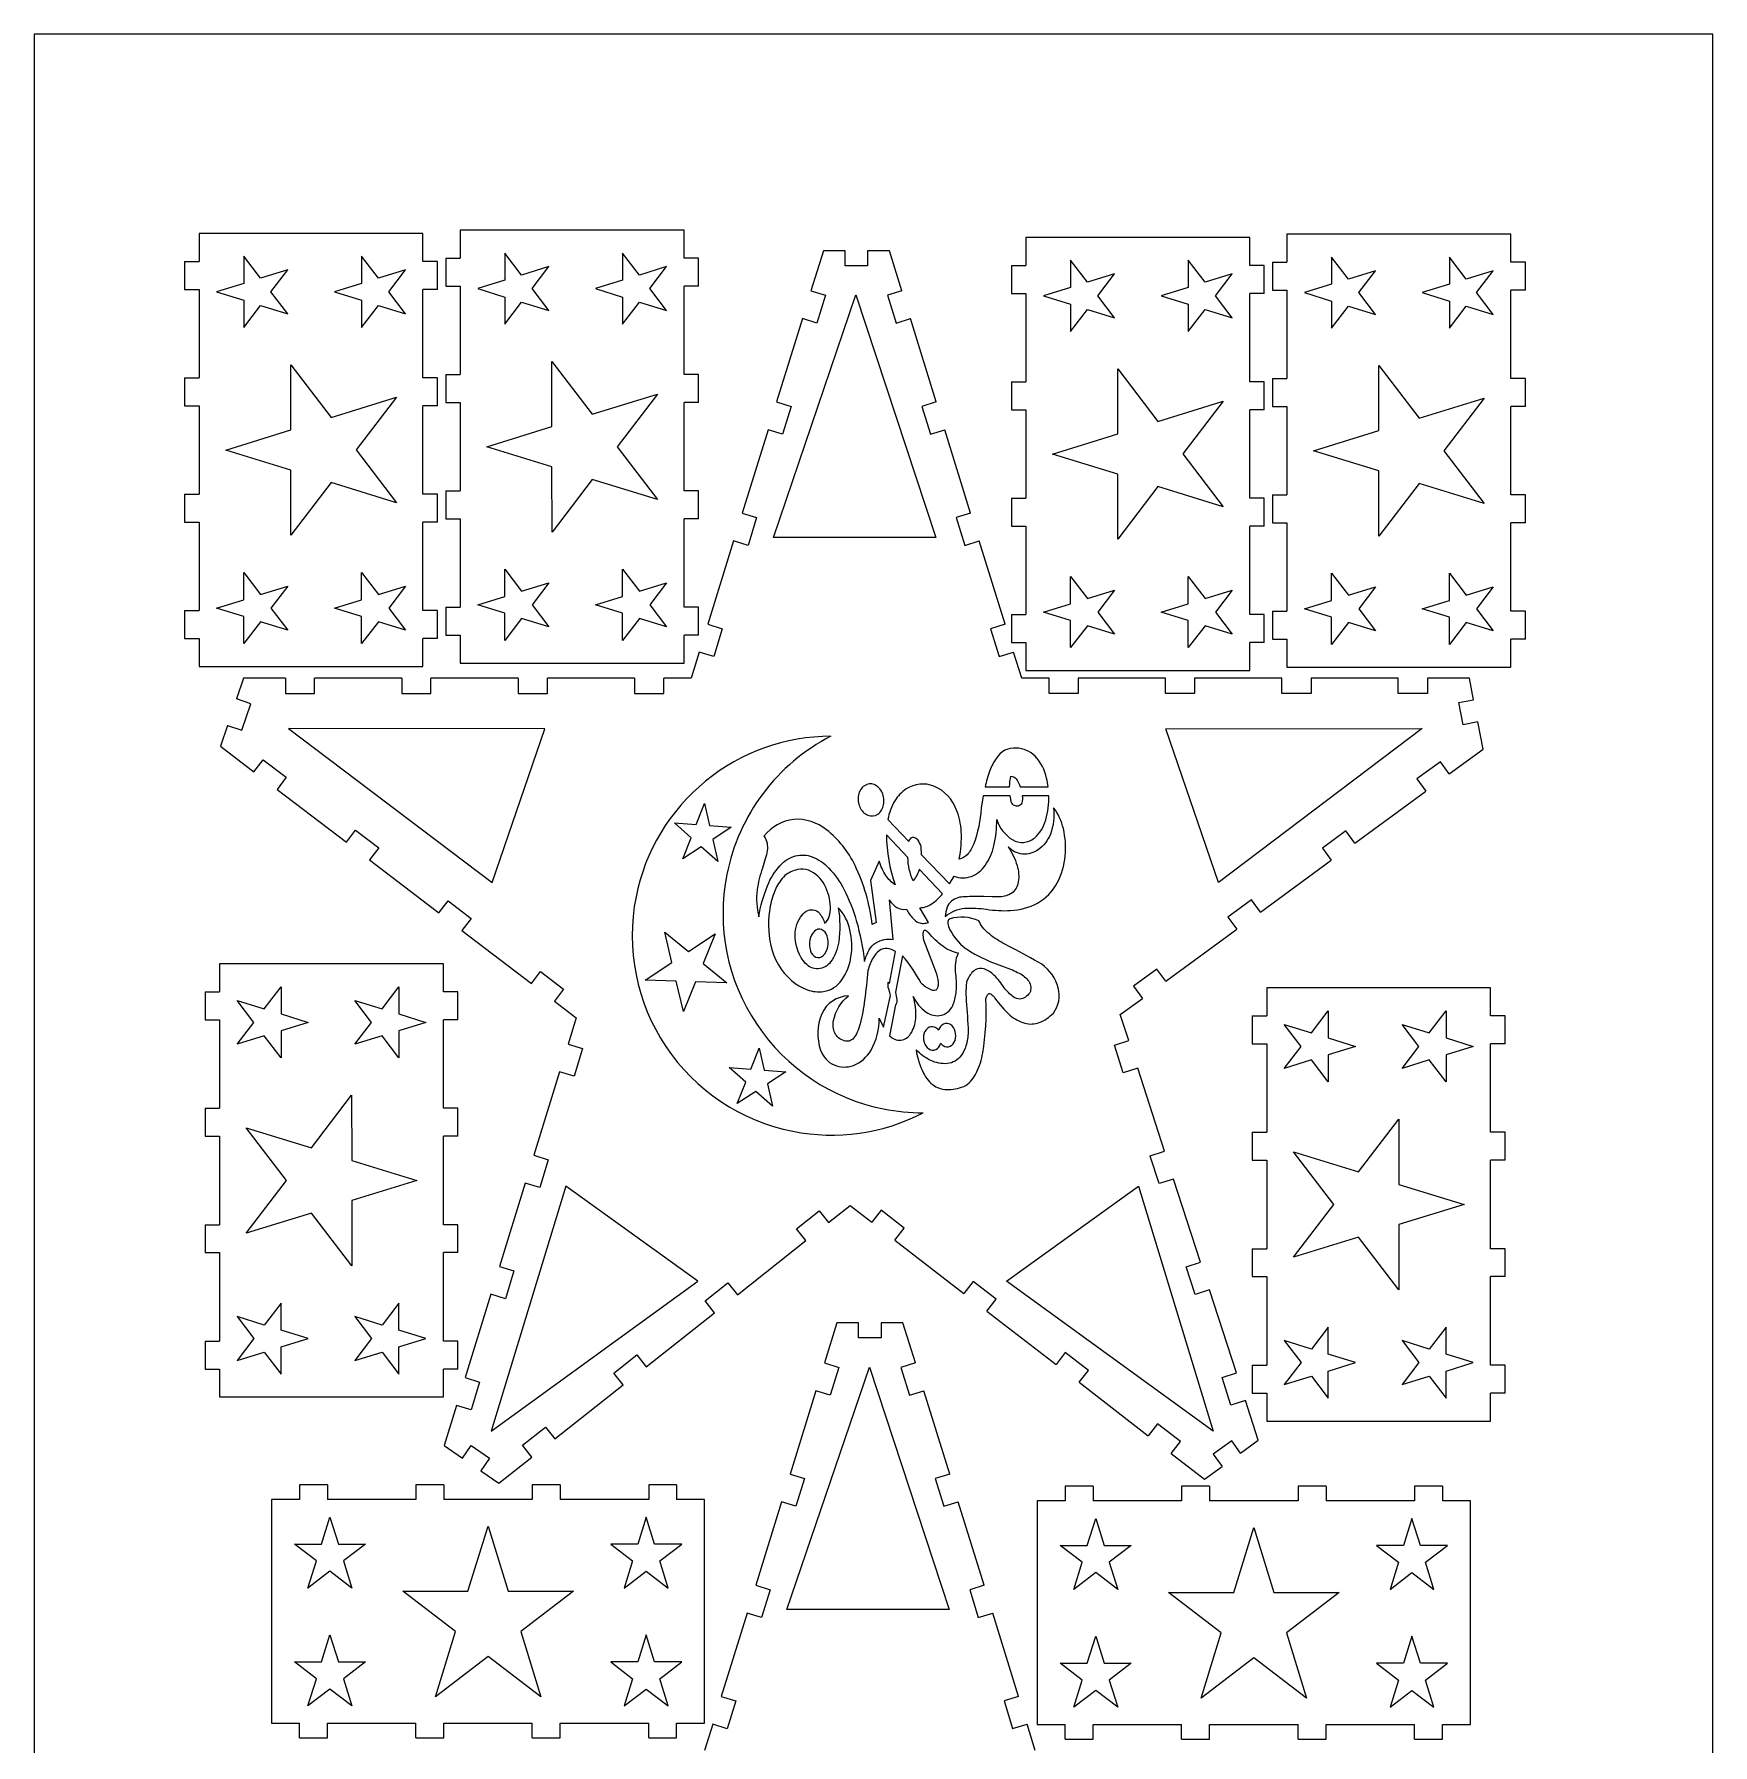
# Model space of a CAD drawing. Extents: x 6.9 to 49.8, y 42.9 to 74.
# Drawn here: x 14.63 to 26.44, y 50.54 to 62.58 of the extents above; entities that cross this region are included whole.
import ezdxf

# ---------------------------------------------------------------- set-up
doc = ezdxf.new("R2010")
doc.units = 0
doc.header["$LTSCALE"] = 100
doc.layers.add('LAYER_1', color=1, linetype='CONTINUOUS')

msp = doc.modelspace()

# ---------------------------------------------------------------- linework, layer by layer
at = {"layer": 'LAYER_1', "color": 7}
for points in [[(26.444646, 62.581772), (14.633622, 62.581772), (14.633622, 42.896732), (26.444646, 42.896732), (26.444646, 62.581772)], [(18.063414, 60.695775), (18.25448, 60.636721), (18.136428, 60.79133), (18.254523, 60.945909), (18.063441, 60.886903), (17.945361, 61.041492), (17.945317, 60.850416), (17.754245, 60.791378), (17.945301, 60.732292), (17.945291, 60.541215), (18.063414, 60.695775)], [(18.892028, 60.695775), (19.083094, 60.636721), (18.965043, 60.79133), (19.083137, 60.945909), (18.892055, 60.886903), (18.773975, 61.041492), (18.773931, 60.850416), (18.58286, 60.791378), (18.773915, 60.732292), (18.773906, 60.541215), (18.892028, 60.695775)], [(16.226514, 60.672956), (16.41758, 60.613902), (16.299529, 60.768511), (16.417623, 60.92309), (16.226541, 60.864084), (16.108461, 61.018674), (16.108417, 60.827597), (15.917346, 60.768559), (16.108401, 60.709473), (16.108392, 60.518396), (16.226514, 60.672956)], [(17.055128, 60.672956), (17.246194, 60.613902), (17.128143, 60.768511), (17.246237, 60.92309), (17.055155, 60.864084), (16.937075, 61.018674), (16.937031, 60.827597), (16.74596, 60.768559), (16.937015, 60.709473), (16.937006, 60.518396), (17.055128, 60.672956)], [(22.043857, 60.644785), (22.234923, 60.585731), (22.116871, 60.74034), (22.234966, 60.894919), (22.043883, 60.835913), (21.925804, 60.990503), (21.92576, 60.799426), (21.734688, 60.740388), (21.925743, 60.681302), (21.925734, 60.490225), (22.043857, 60.644785)], [(22.872471, 60.644785), (23.063537, 60.585731), (22.945485, 60.74034), (23.06358, 60.894919), (22.872497, 60.835913), (22.754418, 60.990503), (22.754374, 60.799426), (22.563302, 60.740388), (22.754357, 60.681302), (22.754348, 60.490225), (22.872471, 60.644785)], [(23.880757, 60.667604), (24.071823, 60.60855), (23.953771, 60.763159), (24.071865, 60.917738), (23.880783, 60.858732), (23.762704, 61.013321), (23.76266, 60.822244), (23.571588, 60.763207), (23.762643, 60.704121), (23.762634, 60.513044), (23.880757, 60.667604)], [(24.709371, 60.667604), (24.900437, 60.60855), (24.782385, 60.763159), (24.90048, 60.917738), (24.709397, 60.858732), (24.591318, 61.013321), (24.591274, 60.822244), (24.400202, 60.763207), (24.591257, 60.704121), (24.591248, 60.513044), (24.709371, 60.667604)], [(20.977626, 59.040236), (19.834687, 59.039967), (20.415417, 60.746978), (20.977626, 59.040236)], [(16.723493, 59.885201), (17.182149, 60.026962), (16.898765, 59.655821), (17.182252, 59.284751), (16.723557, 59.426396), (16.440105, 59.055302), (16.44, 59.513985), (15.98133, 59.655706), (16.439961, 59.797542), (16.439939, 60.256224), (16.723493, 59.885201)], [(18.560393, 59.90802), (19.019049, 60.04978), (18.735665, 59.678639), (19.019152, 59.30757), (18.560457, 59.449215), (18.277005, 59.078121), (18.2769, 59.536803), (17.81823, 59.678524), (18.27686, 59.82036), (18.276839, 60.279043), (18.560393, 59.90802)], [(22.540836, 59.85703), (22.999492, 59.998791), (22.716108, 59.62765), (22.999595, 59.25658), (22.5409, 59.398225), (22.257448, 59.027131), (22.257342, 59.485813), (21.798673, 59.627534), (22.257303, 59.769371), (22.257281, 60.228053), (22.540836, 59.85703)], [(24.377736, 59.879849), (24.836392, 60.021609), (24.553008, 59.650468), (24.836495, 59.279399), (24.377799, 59.421044), (24.094348, 59.04995), (24.094242, 59.508632), (23.635573, 59.650353), (24.094203, 59.792189), (24.094181, 60.250872), (24.377736, 59.879849)], [(16.226514, 58.63857), (16.41758, 58.697624), (16.299529, 58.543015), (16.417623, 58.388436), (16.226541, 58.447442), (16.108461, 58.292853), (16.108417, 58.483929), (15.917346, 58.542967), (16.108401, 58.602053), (16.108392, 58.79313), (16.226514, 58.63857)], [(17.055128, 58.63857), (17.246194, 58.697624), (17.128143, 58.543015), (17.246237, 58.388436), (17.055155, 58.447442), (16.937075, 58.292853), (16.937031, 58.483929), (16.74596, 58.542967), (16.937015, 58.602053), (16.937006, 58.79313), (17.055128, 58.63857)], [(18.063414, 58.661389), (18.25448, 58.720443), (18.136428, 58.565834), (18.254523, 58.411254), (18.063441, 58.470261), (17.945361, 58.315671), (17.945317, 58.506748), (17.754245, 58.565786), (17.945301, 58.624872), (17.945291, 58.815949), (18.063414, 58.661389)], [(18.892028, 58.661389), (19.083094, 58.720443), (18.965043, 58.565834), (19.083137, 58.411254), (18.892055, 58.470261), (18.773975, 58.315671), (18.773931, 58.506748), (18.58286, 58.565786), (18.773915, 58.624872), (18.773906, 58.815949), (18.892028, 58.661389)], [(22.043857, 58.610399), (22.234923, 58.669453), (22.116871, 58.514844), (22.234966, 58.360265), (22.043883, 58.419271), (21.925804, 58.264681), (21.92576, 58.455758), (21.734688, 58.514796), (21.925743, 58.573882), (21.925734, 58.764959), (22.043857, 58.610399)], [(22.872471, 58.610399), (23.063537, 58.669453), (22.945485, 58.514844), (23.06358, 58.360265), (22.872497, 58.419271), (22.754418, 58.264681), (22.754374, 58.455758), (22.563302, 58.514796), (22.754357, 58.573882), (22.754348, 58.764959), (22.872471, 58.610399)], [(23.880757, 58.633217), (24.071823, 58.692272), (23.953771, 58.537663), (24.071865, 58.383083), (23.880783, 58.44209), (23.762704, 58.2875), (23.76266, 58.478577), (23.571588, 58.537615), (23.762643, 58.5967), (23.762634, 58.787777), (23.880757, 58.633217)], [(24.709371, 58.633217), (24.900437, 58.692272), (24.782385, 58.537663), (24.90048, 58.383083), (24.709397, 58.44209), (24.591318, 58.2875), (24.591274, 58.478577), (24.400202, 58.537615), (24.591257, 58.5967), (24.591248, 58.787777), (24.709371, 58.633217)], [(17.856989, 56.612202), (18.226847, 57.693642), (16.423758, 57.696129), (17.856989, 56.612202)], [(22.966945, 56.612202), (22.597088, 57.693642), (24.400176, 57.696129), (22.966945, 56.612202)], [(19.407831, 56.915686), (19.443205, 56.759599), (19.327097, 56.8633), (19.196494, 56.778574), (19.255324, 56.927415), (19.139233, 57.031138), (19.2917, 57.019425), (19.350555, 57.168256), (19.385955, 57.012176), (19.53842, 57.000436), (19.407831, 56.915686)], [(19.28698, 55.913183), (19.201745, 55.704538), (19.151533, 55.917942), (18.932434, 55.925659), (19.120503, 56.049871), (19.070328, 56.263286), (19.236773, 56.126649), (19.424862, 56.25083), (19.339662, 56.042171), (19.506082, 55.905504), (19.28698, 55.913183)], [(16.252295, 55.532215), (16.061229, 55.473161), (16.17928, 55.62777), (16.061186, 55.782349), (16.252268, 55.723343), (16.370348, 55.877933), (16.370392, 55.686856), (16.561464, 55.627818), (16.370408, 55.568732), (16.370418, 55.377655), (16.252295, 55.532215)], [(17.080909, 55.532215), (16.889843, 55.473161), (17.007895, 55.62777), (16.8898, 55.782349), (17.080883, 55.723343), (17.198962, 55.877933), (17.199006, 55.686856), (17.390078, 55.627818), (17.199023, 55.568732), (17.199032, 55.377655), (17.080909, 55.532215)], [(23.620833, 55.363212), (23.429767, 55.304158), (23.547819, 55.458767), (23.429724, 55.613346), (23.620807, 55.55434), (23.738886, 55.70893), (23.73893, 55.517853), (23.930002, 55.458815), (23.738946, 55.399729), (23.738956, 55.208652), (23.620833, 55.363212)], [(24.449447, 55.363212), (24.258381, 55.304158), (24.376433, 55.458767), (24.258338, 55.613346), (24.449421, 55.55434), (24.5675, 55.70893), (24.567544, 55.517853), (24.758616, 55.458815), (24.567561, 55.399729), (24.56757, 55.208652), (24.449447, 55.363212)], [(19.792272, 55.19406), (19.827646, 55.037973), (19.711537, 55.141674), (19.580934, 55.056948), (19.639765, 55.205789), (19.523673, 55.309512), (19.676141, 55.297799), (19.734995, 55.44663), (19.770395, 55.29055), (19.922861, 55.27881), (19.792272, 55.19406)], [(16.58393, 54.285584), (16.125274, 54.143824), (16.408658, 54.514965), (16.125171, 54.886034), (16.583866, 54.744389), (16.867318, 55.115483), (16.867423, 54.656801), (17.326093, 54.51508), (16.867463, 54.373244), (16.867485, 53.914561), (16.58393, 54.285584)], [(23.952468, 54.116581), (23.493812, 53.97482), (23.777196, 54.345961), (23.493709, 54.717031), (23.952404, 54.575386), (24.235856, 54.94648), (24.235961, 54.487798), (24.694631, 54.346077), (24.236001, 54.20424), (24.236023, 53.745558), (23.952468, 54.116581)], [(19.302607, 53.807451), (18.374733, 54.474803), (17.849886, 52.74979), (19.302607, 53.807451)], [(21.475738, 53.807451), (22.403612, 54.474803), (22.92846, 52.74979), (21.475738, 53.807451)], [(16.252295, 53.497829), (16.061229, 53.556883), (16.17928, 53.402274), (16.061186, 53.247695), (16.252268, 53.306701), (16.370348, 53.152112), (16.370392, 53.343188), (16.561464, 53.402226), (16.370408, 53.461312), (16.370418, 53.652389), (16.252295, 53.497829)], [(17.080909, 53.497829), (16.889843, 53.556883), (17.007895, 53.402274), (16.8898, 53.247695), (17.080883, 53.306701), (17.198962, 53.152112), (17.199006, 53.343188), (17.390078, 53.402226), (17.199023, 53.461312), (17.199032, 53.652389), (17.080909, 53.497829)], [(23.620833, 53.328826), (23.429767, 53.38788), (23.547819, 53.233271), (23.429724, 53.078692), (23.620807, 53.137698), (23.738886, 52.983108), (23.73893, 53.174185), (23.930002, 53.233223), (23.738946, 53.292309), (23.738956, 53.483386), (23.620833, 53.328826)], [(24.449447, 53.328826), (24.258381, 53.38788), (24.376433, 53.233271), (24.258338, 53.078692), (24.449421, 53.137698), (24.5675, 52.983108), (24.567544, 53.174185), (24.758616, 53.233223), (24.567561, 53.292309), (24.56757, 53.483386), (24.449447, 53.328826)], [(21.072313, 51.495256), (19.929375, 51.494987), (20.510105, 53.201998), (21.072313, 51.495256)], [(16.810105, 51.837592), (16.869159, 51.646526), (16.71455, 51.764577), (16.559971, 51.646483), (16.618977, 51.837565), (16.464388, 51.955645), (16.655464, 51.955689), (16.714502, 52.14676), (16.773588, 51.955705), (16.964665, 51.955714), (16.810105, 51.837592)], [(18.844491, 51.837592), (18.785437, 51.646526), (18.940046, 51.764577), (19.094625, 51.646483), (19.035619, 51.837565), (19.190209, 51.955645), (18.999132, 51.955689), (18.940094, 52.14676), (18.881008, 51.955705), (18.689931, 51.955714), (18.844491, 51.837592)], [(22.19816, 51.828242), (22.257215, 51.637176), (22.102606, 51.755228), (21.948026, 51.637134), (22.007032, 51.828216), (21.852443, 51.946295), (22.04352, 51.946339), (22.102558, 52.137411), (22.161643, 51.946356), (22.35272, 51.946365), (22.19816, 51.828242)], [(24.232547, 51.828242), (24.173492, 51.637176), (24.328101, 51.755228), (24.482681, 51.637134), (24.423675, 51.828216), (24.578264, 51.946295), (24.387187, 51.946339), (24.328149, 52.137411), (24.269064, 51.946356), (24.077987, 51.946365), (24.232547, 51.828242)], [(18.056736, 51.340613), (18.198497, 50.881957), (17.827356, 51.16534), (17.456286, 50.881854), (17.597931, 51.340549), (17.226837, 51.624), (17.68552, 51.624106), (17.827241, 52.082776), (17.969077, 51.624145), (18.427759, 51.624167), (18.056736, 51.340613)], [(23.444792, 51.331263), (23.586552, 50.872607), (23.215411, 51.155991), (22.844341, 50.872504), (22.985987, 51.3312), (22.614893, 51.614651), (23.073575, 51.614757), (23.215296, 52.073426), (23.357132, 51.614796), (23.815815, 51.614818), (23.444792, 51.331263)], [(16.810105, 51.008978), (16.869159, 50.817912), (16.71455, 50.935963), (16.559971, 50.817869), (16.618977, 51.008951), (16.464388, 51.127031), (16.655464, 51.127075), (16.714502, 51.318146), (16.773588, 51.127091), (16.964665, 51.1271), (16.810105, 51.008978)], [(18.844491, 51.008978), (18.785437, 50.817912), (18.940046, 50.935963), (19.094625, 50.817869), (19.035619, 51.008951), (19.190209, 51.127031), (18.999132, 51.127075), (18.940094, 51.318146), (18.881008, 51.127091), (18.689931, 51.1271), (18.844491, 51.008978)], [(22.19816, 50.999628), (22.257215, 50.808562), (22.102606, 50.926614), (21.948026, 50.808519), (22.007032, 50.999602), (21.852443, 51.117681), (22.04352, 51.117725), (22.102558, 51.308797), (22.161643, 51.117742), (22.35272, 51.117751), (22.19816, 50.999628)], [(24.232547, 50.999628), (24.173492, 50.808562), (24.328101, 50.926614), (24.482681, 50.808519), (24.423675, 50.999602), (24.578264, 51.117681), (24.387187, 51.117725), (24.328149, 51.308797), (24.269064, 51.117742), (24.077987, 51.117751), (24.232547, 50.999628)]]:
    msp.add_lwpolyline(points, close=True, dxfattribs=at)
for points in [[(15.79439, 61.179385), (15.79439, 60.982535)], [(17.369193, 61.179385), (15.79439, 61.179385)], [(17.369193, 60.982535), (17.369193, 61.179385)], [(17.63129, 61.202204), (17.63129, 61.005353)], [(19.206093, 61.202204), (17.63129, 61.202204)], [(19.206093, 61.005353), (19.206093, 61.202204)], [(23.448632, 61.174033), (23.448632, 60.977182)], [(25.023435, 61.174033), (23.448632, 61.174033)], [(25.023435, 60.977182), (25.023435, 61.174033)], [(20.186478, 61.058332), (20.099247, 60.776235)], [(20.340021, 61.058332), (20.186478, 61.058332)], [(20.340021, 60.952033), (20.340021, 61.058332)], [(20.497895, 61.058332), (20.497895, 60.952033)], [(20.651569, 61.058332), (20.497895, 61.058332)], [(20.738809, 60.776238), (20.651569, 61.058332)], [(21.611732, 61.151214), (21.611732, 60.954364)], [(23.186536, 61.151214), (21.611732, 61.151214)], [(23.186536, 60.954364), (23.186536, 61.151214)], [(15.692027, 60.982535), (15.692027, 60.785684)], [(15.692027, 60.982535), (15.79439, 60.982535)], [(17.471555, 60.982535), (17.369193, 60.982535)], [(17.471555, 60.785684), (17.471555, 60.982535)], [(17.528927, 61.005353), (17.528927, 60.808503)], [(17.528927, 61.005353), (17.63129, 61.005353)], [(19.308455, 61.005353), (19.206093, 61.005353)], [(19.308455, 60.808503), (19.308455, 61.005353)], [(20.497895, 60.952033), (20.340021, 60.952033)], [(21.50937, 60.954364), (21.50937, 60.757513)], [(21.50937, 60.954364), (21.611732, 60.954364)], [(23.288898, 60.954364), (23.186536, 60.954364)], [(23.288898, 60.757513), (23.288898, 60.954364)], [(23.34627, 60.977182), (23.34627, 60.780332)], [(23.34627, 60.977182), (23.448632, 60.977182)], [(25.125798, 60.977182), (25.023435, 60.977182)], [(25.125798, 60.780332), (25.125798, 60.977182)], [(17.528927, 60.808503), (17.63129, 60.808503)], [(17.63129, 60.808503), (17.63129, 60.186456)], [(19.308455, 60.808503), (19.206093, 60.808503)], [(19.206093, 60.186456), (19.206093, 60.808503)], [(15.692027, 60.785684), (15.79439, 60.785684)], [(15.79439, 60.785684), (15.79439, 60.163637)], [(17.471555, 60.785684), (17.369193, 60.785684)], [(17.369193, 60.163637), (17.369193, 60.785684)], [(20.099247, 60.776235), (20.200802, 60.744832)], [(20.200802, 60.744832), (20.140321, 60.549245)], [(20.738809, 60.776238), (20.637256, 60.744832)], [(20.637256, 60.744832), (20.697742, 60.549247)], [(21.50937, 60.757513), (21.611732, 60.757513)], [(21.611732, 60.757513), (21.611732, 60.135466)], [(23.288898, 60.757513), (23.186536, 60.757513)], [(23.186536, 60.135466), (23.186536, 60.757513)], [(23.34627, 60.780332), (23.448632, 60.780332)], [(23.448632, 60.780332), (23.448632, 60.158285)], [(25.125798, 60.780332), (25.023435, 60.780332)], [(25.023435, 60.158285), (25.023435, 60.780332)], [(20.038767, 60.580648), (19.857326, 59.993888)], [(20.140321, 60.549245), (20.038767, 60.580648)], [(20.697742, 60.549247), (20.799296, 60.580653)], [(20.980756, 59.993899), (20.799296, 60.580653)], [(15.692027, 60.163637), (15.692027, 59.966787)], [(15.692027, 60.163637), (15.79439, 60.163637)], [(17.471555, 60.163637), (17.369193, 60.163637)], [(17.471555, 59.966787), (17.471555, 60.163637)], [(17.528927, 60.186456), (17.528927, 59.989605)], [(17.528927, 60.186456), (17.63129, 60.186456)], [(19.308455, 60.186456), (19.206093, 60.186456)], [(19.308455, 59.989605), (19.308455, 60.186456)], [(21.50937, 60.135466), (21.50937, 59.938616)], [(21.50937, 60.135466), (21.611732, 60.135466)], [(23.288898, 60.135466), (23.186536, 60.135466)], [(23.288898, 59.938616), (23.288898, 60.135466)], [(23.34627, 60.158285), (23.34627, 59.961434)], [(23.34627, 60.158285), (23.448632, 60.158285)], [(25.125798, 60.158285), (25.023435, 60.158285)], [(25.125798, 59.961434), (25.125798, 60.158285)], [(15.692027, 59.966787), (15.79439, 59.966787)], [(15.79439, 59.966787), (15.79439, 59.34474)], [(17.471555, 59.966787), (17.369193, 59.966787)], [(17.369193, 59.34474), (17.369193, 59.966787)], [(17.528927, 59.989605), (17.63129, 59.989605)], [(17.63129, 59.989605), (17.63129, 59.367558)], [(19.308455, 59.989605), (19.206093, 59.989605)], [(19.206093, 59.367558), (19.206093, 59.989605)], [(19.857326, 59.993888), (19.958881, 59.962485)], [(19.958881, 59.962485), (19.898401, 59.766898)], [(20.980756, 59.993899), (20.879202, 59.962492)], [(20.879202, 59.962492), (20.939689, 59.766907)], [(23.34627, 59.961434), (23.448632, 59.961434)], [(23.448632, 59.961434), (23.448632, 59.339387)], [(25.125798, 59.961434), (25.023435, 59.961434)], [(25.023435, 59.339387), (25.023435, 59.961434)], [(21.50937, 59.938616), (21.611732, 59.938616)], [(21.611732, 59.938616), (21.611732, 59.316568)], [(23.288898, 59.938616), (23.186536, 59.938616)], [(23.186536, 59.316568), (23.186536, 59.938616)], [(19.796846, 59.798301), (19.615406, 59.21154)], [(19.898401, 59.766898), (19.796846, 59.798301)], [(20.939689, 59.766907), (21.041243, 59.798314)], [(21.222702, 59.211559), (21.041243, 59.798314)], [(17.528927, 59.367558), (17.528927, 59.170708)], [(17.528927, 59.367558), (17.63129, 59.367558)], [(19.308455, 59.367558), (19.206093, 59.367558)], [(19.308455, 59.170708), (19.308455, 59.367558)], [(15.692027, 59.34474), (15.692027, 59.147889)], [(15.692027, 59.34474), (15.79439, 59.34474)], [(17.471555, 59.34474), (17.369193, 59.34474)], [(17.471555, 59.147889), (17.471555, 59.34474)], [(21.50937, 59.316568), (21.50937, 59.119718)], [(21.50937, 59.316568), (21.611732, 59.316568)], [(23.288898, 59.316568), (23.186536, 59.316568)], [(23.288898, 59.119718), (23.288898, 59.316568)], [(23.34627, 59.339387), (23.34627, 59.142537)], [(23.34627, 59.339387), (23.448632, 59.339387)], [(25.125798, 59.339387), (25.023435, 59.339387)], [(25.125798, 59.142537), (25.125798, 59.339387)], [(15.692027, 59.147889), (15.79439, 59.147889)], [(15.79439, 59.147889), (15.79439, 58.525842)], [(17.471555, 59.147889), (17.369193, 59.147889)], [(17.369193, 58.525842), (17.369193, 59.147889)], [(17.528927, 59.170708), (17.63129, 59.170708)], [(17.63129, 59.170708), (17.63129, 58.548661)], [(19.308455, 59.170708), (19.206093, 59.170708)], [(19.206093, 58.548661), (19.206093, 59.170708)], [(19.615406, 59.21154), (19.716961, 59.180137)], [(19.716961, 59.180137), (19.656481, 58.98455)], [(21.222702, 59.211559), (21.121149, 59.180153)], [(21.121149, 59.180153), (21.181635, 58.984568)], [(21.50937, 59.119718), (21.611732, 59.119718)], [(21.611732, 59.119718), (21.611732, 58.497671)], [(23.288898, 59.119718), (23.186536, 59.119718)], [(23.186536, 58.497671), (23.186536, 59.119718)], [(23.34627, 59.142537), (23.448632, 59.142537)], [(23.448632, 59.142537), (23.448632, 58.520489)], [(25.125798, 59.142537), (25.023435, 59.142537)], [(25.023435, 58.520489), (25.023435, 59.142537)], [(19.554926, 59.015953), (19.373486, 58.429192)], [(19.656481, 58.98455), (19.554926, 59.015953)], [(21.181635, 58.984568), (21.283189, 59.015974)], [(21.464649, 58.42922), (21.283189, 59.015974)], [(15.692027, 58.525842), (15.692027, 58.328992)], [(15.692027, 58.525842), (15.79439, 58.525842)], [(17.471555, 58.525842), (17.369193, 58.525842)], [(17.471555, 58.328992), (17.471555, 58.525842)], [(17.528927, 58.548661), (17.528927, 58.35181)], [(17.528927, 58.548661), (17.63129, 58.548661)], [(19.308455, 58.548661), (19.206093, 58.548661)], [(19.308455, 58.35181), (19.308455, 58.548661)], [(23.34627, 58.520489), (23.34627, 58.323639)], [(23.34627, 58.520489), (23.448632, 58.520489)], [(25.125798, 58.520489), (25.023435, 58.520489)], [(25.125798, 58.323639), (25.125798, 58.520489)], [(19.373486, 58.429192), (19.475041, 58.397789)], [(19.475041, 58.397789), (19.41456, 58.202202)], [(21.464649, 58.42922), (21.363095, 58.397813)], [(21.363095, 58.397813), (21.423582, 58.202228)], [(21.50937, 58.497671), (21.50937, 58.30082)], [(21.50937, 58.497671), (21.611732, 58.497671)], [(23.288898, 58.497671), (23.186536, 58.497671)], [(23.288898, 58.30082), (23.288898, 58.497671)], [(15.692027, 58.328992), (15.79439, 58.328992)], [(15.79439, 58.328992), (15.79439, 58.132141)], [(17.471555, 58.328992), (17.369193, 58.328992)], [(17.369193, 58.132141), (17.369193, 58.328992)], [(17.528927, 58.35181), (17.63129, 58.35181)], [(17.63129, 58.35181), (17.63129, 58.15496)], [(19.308455, 58.35181), (19.206093, 58.35181)], [(19.206093, 58.15496), (19.206093, 58.35181)], [(21.50937, 58.30082), (21.611732, 58.30082)], [(21.611732, 58.30082), (21.611732, 58.10397)], [(23.288898, 58.30082), (23.186536, 58.30082)], [(23.186536, 58.10397), (23.186536, 58.30082)], [(23.34627, 58.323639), (23.448632, 58.323639)], [(23.448632, 58.323639), (23.448632, 58.126789)], [(25.125798, 58.323639), (25.023435, 58.323639)], [(25.023435, 58.126789), (25.023435, 58.323639)], [(17.63129, 58.15496), (19.206093, 58.15496)], [(19.313006, 58.233605), (19.256015, 58.049302)], [(19.41456, 58.202202), (19.313006, 58.233605)], [(21.423582, 58.202228), (21.525136, 58.233635)], [(21.582133, 58.049334), (21.525136, 58.233635)], [(15.79439, 58.132141), (17.369193, 58.132141)], [(16.106408, 58.049302), (16.05723, 57.903848)], [(16.401684, 58.049302), (16.106408, 58.049302)], [(16.401684, 58.049302), (16.401684, 57.943003)], [(16.606408, 57.943003), (16.606408, 58.049302)], [(17.220582, 58.049302), (16.606408, 58.049302)], [(17.220582, 58.049302), (17.220582, 57.943003)], [(17.425306, 57.943003), (17.425306, 58.049302)], [(18.039479, 58.049302), (17.425306, 58.049302)], [(18.039479, 58.049302), (18.039479, 57.943003)], [(18.244204, 57.943003), (18.244204, 58.049302)], [(18.858377, 58.049302), (18.244204, 58.049302)], [(18.858377, 58.049302), (18.858377, 57.943003)], [(19.063101, 57.943003), (19.063101, 58.049302)], [(19.256015, 58.049302), (19.063101, 58.049302)], [(21.775046, 58.049334), (21.582133, 58.049334)], [(21.611732, 58.10397), (23.186536, 58.10397)], [(21.775046, 57.943034), (21.775046, 58.049334)], [(21.979771, 58.049334), (21.979771, 57.943034)], [(22.593944, 58.049334), (21.979771, 58.049334)], [(22.593944, 57.943034), (22.593944, 58.049334)], [(22.798668, 58.049334), (22.798668, 57.943034)], [(23.412841, 58.049334), (22.798668, 58.049334)], [(23.412841, 57.943034), (23.412841, 58.049334)], [(23.448632, 58.126789), (25.023435, 58.126789)], [(23.617566, 58.049334), (23.617566, 57.943034)], [(24.231739, 58.049334), (23.617566, 58.049334)], [(24.231739, 57.943034), (24.231739, 58.049334)], [(24.436463, 58.049334), (24.436463, 57.943034)], [(24.731739, 58.049334), (24.436463, 58.049334)], [(24.761086, 57.898621), (24.731739, 58.049334)], [(16.157929, 57.869801), (16.05723, 57.903848)], [(16.401684, 57.943003), (16.606408, 57.943003)], [(17.220582, 57.943003), (17.425306, 57.943003)], [(18.039479, 57.943003), (18.244204, 57.943003)], [(18.858377, 57.943003), (19.063101, 57.943003)], [(21.979771, 57.943034), (21.775046, 57.943034)], [(22.798668, 57.943034), (22.593944, 57.943034)], [(23.617566, 57.943034), (23.412841, 57.943034)], [(24.436463, 57.943034), (24.231739, 57.943034)], [(16.094754, 57.682948), (16.157929, 57.869801)], [(24.656747, 57.878304), (24.761086, 57.898621)], [(24.687298, 57.721408), (24.656747, 57.878304)], [(15.994055, 57.716995), (15.944751, 57.571169)], [(15.994055, 57.716995), (16.094754, 57.682948)], [(24.791637, 57.741725), (24.687298, 57.721408)], [(24.828937, 57.550173), (24.791637, 57.741725)], [(15.944751, 57.571169), (16.179405, 57.391934)], [(24.590601, 57.375864), (24.828937, 57.550173)], [(16.179405, 57.391934), (16.243929, 57.47641)], [(16.243929, 57.47641), (16.406623, 57.35214)], [(24.52785, 57.461665), (24.362603, 57.340811)], [(24.590601, 57.375864), (24.52785, 57.461665)], [(16.406623, 57.35214), (16.342098, 57.267665)], [(24.362603, 57.340811), (24.425355, 57.25501)], [(16.342098, 57.267665), (16.830179, 56.894856)], [(23.925864, 56.889704), (24.425355, 57.25501)], [(16.830179, 56.894856), (16.894703, 56.979331)], [(16.894703, 56.979331), (17.057397, 56.855062)], [(23.863113, 56.975505), (23.697867, 56.854651)], [(23.925864, 56.889704), (23.863113, 56.975505)], [(17.057397, 56.855062), (16.992872, 56.770586)], [(23.697867, 56.854651), (23.760618, 56.76885)], [(16.992872, 56.770586), (17.480952, 56.397778)], [(23.261128, 56.403543), (23.760618, 56.76885)], [(17.480952, 56.397778), (17.545477, 56.482253)], [(17.545477, 56.482253), (17.70817, 56.357984)], [(23.198376, 56.489344), (23.03313, 56.36849)], [(23.261128, 56.403543), (23.198376, 56.489344)], [(17.70817, 56.357984), (17.643646, 56.273508)], [(23.03313, 56.36849), (23.095881, 56.282689)], [(17.643646, 56.273508), (18.131726, 55.900699)], [(22.596391, 55.917383), (23.095881, 56.282689)], [(15.93823, 56.038644), (15.93823, 55.841794)], [(17.513034, 56.038644), (15.93823, 56.038644)], [(17.513034, 55.841794), (17.513034, 56.038644)], [(18.131726, 55.900699), (18.196251, 55.985175)], [(18.196251, 55.985175), (18.358944, 55.860905)], [(22.53364, 56.003184), (22.368393, 55.882329)], [(22.596391, 55.917383), (22.53364, 56.003184)], [(18.358944, 55.860905), (18.29442, 55.77643)], [(22.368393, 55.882329), (22.431145, 55.796528)], [(23.306768, 55.869641), (23.306768, 55.672791)], [(24.881572, 55.869641), (23.306768, 55.869641)], [(24.881572, 55.672791), (24.881572, 55.869641)], [(15.835868, 55.841794), (15.835868, 55.644943)], [(15.835868, 55.841794), (15.93823, 55.841794)], [(17.615396, 55.841794), (17.513034, 55.841794)], [(17.615396, 55.644943), (17.615396, 55.841794)], [(18.29442, 55.77643), (18.447727, 55.65933)], [(22.275432, 55.682647), (22.431145, 55.796528)], [(15.835868, 55.644943), (15.93823, 55.644943)], [(15.93823, 55.644943), (15.93823, 55.022896)], [(17.615396, 55.644943), (17.513034, 55.644943)], [(17.513034, 55.022896), (17.513034, 55.644943)], [(18.447727, 55.65933), (18.390807, 55.475004)], [(22.334929, 55.499137), (22.275432, 55.682647)], [(23.204406, 55.672791), (23.204406, 55.47594)], [(23.204406, 55.672791), (23.306768, 55.672791)], [(24.983934, 55.672791), (24.881572, 55.672791)], [(24.983934, 55.47594), (24.983934, 55.672791)], [(22.233812, 55.466353), (22.334929, 55.499137)], [(18.390807, 55.475004), (18.492374, 55.443641)], [(18.492374, 55.443641), (18.43197, 55.24803)], [(22.296952, 55.271609), (22.233812, 55.466353)], [(23.204406, 55.47594), (23.306768, 55.47594)], [(23.306768, 55.47594), (23.306768, 54.853893)], [(24.983934, 55.47594), (24.881572, 55.47594)], [(24.881572, 54.853893), (24.881572, 55.47594)], [(18.330403, 55.279394), (18.149189, 54.692563)], [(18.43197, 55.24803), (18.330403, 55.279394)], [(22.398069, 55.304393), (22.296952, 55.271609)], [(22.587489, 54.720159), (22.398069, 55.304393)], [(15.835868, 55.022896), (15.835868, 54.826046)], [(15.835868, 55.022896), (15.93823, 55.022896)], [(17.615396, 55.022896), (17.513034, 55.022896)], [(17.615396, 54.826046), (17.615396, 55.022896)], [(15.835868, 54.826046), (15.93823, 54.826046)], [(15.93823, 54.826046), (15.93823, 54.203999)], [(17.615396, 54.826046), (17.513034, 54.826046)], [(17.513034, 54.203999), (17.513034, 54.826046)], [(23.204406, 54.853893), (23.204406, 54.657043)], [(23.204406, 54.853893), (23.306768, 54.853893)], [(24.983934, 54.853893), (24.881572, 54.853893)], [(24.983934, 54.657043), (24.983934, 54.853893)], [(18.149189, 54.692563), (18.250756, 54.661199)], [(18.250756, 54.661199), (18.190352, 54.465589)], [(22.486372, 54.687375), (22.587489, 54.720159)], [(22.4868, 54.686055), (22.486372, 54.687375)], [(22.549512, 54.492631), (22.4868, 54.686055)], [(23.204406, 54.657043), (23.306768, 54.657043)], [(23.306768, 54.657043), (23.306768, 54.034995)], [(24.983934, 54.657043), (24.881572, 54.657043)], [(24.881572, 54.034995), (24.881572, 54.657043)], [(18.088785, 54.496953), (17.907571, 53.910122)], [(18.190352, 54.465589), (18.088785, 54.496953)], [(22.650629, 54.525415), (22.549512, 54.492631)], [(22.840049, 53.941181), (22.650629, 54.525415)], [(19.997037, 54.175591), (20.157656, 54.302531)], [(20.157656, 54.302531), (20.223567, 54.219133)], [(20.223567, 54.219133), (20.374919, 54.33875)], [(20.374919, 54.33875), (20.527598, 54.220831)], [(20.592573, 54.304961), (20.527598, 54.220831)], [(20.7546, 54.179823), (20.592573, 54.304961)], [(15.835868, 54.203999), (15.835868, 54.007148)], [(15.835868, 54.203999), (15.93823, 54.203999)], [(17.615396, 54.203999), (17.513034, 54.203999)], [(17.615396, 54.007148), (17.615396, 54.203999)], [(20.062948, 54.092193), (19.997037, 54.175591)], [(20.689624, 54.095694), (20.7546, 54.179823)], [(19.581093, 53.711372), (20.062948, 54.092193)], [(20.689624, 54.095694), (21.175704, 53.72028)], [(15.835868, 54.007148), (15.93823, 54.007148)], [(15.93823, 54.007148), (15.93823, 53.385101)], [(17.615396, 54.007148), (17.513034, 54.007148)], [(17.513034, 53.385101), (17.513034, 54.007148)], [(22.738931, 53.908397), (22.840049, 53.941181)], [(23.204406, 54.034995), (23.204406, 53.838145)], [(23.204406, 54.034995), (23.306768, 54.034995)], [(24.983934, 54.034995), (24.881572, 54.034995)], [(24.983934, 53.838145), (24.983934, 54.034995)], [(17.907571, 53.910122), (18.009138, 53.878758)], [(18.009138, 53.878758), (17.948734, 53.683148)], [(22.802071, 53.713652), (22.738931, 53.908397)], [(23.204406, 53.838145), (23.306768, 53.838145)], [(23.306768, 53.838145), (23.306768, 53.216098)], [(24.983934, 53.838145), (24.881572, 53.838145)], [(24.881572, 53.216098), (24.881572, 53.838145)], [(17.847167, 53.714512), (17.665954, 53.127681)], [(17.948734, 53.683148), (17.847167, 53.714512)], [(19.354563, 53.66783), (19.515182, 53.794771)], [(19.515182, 53.794771), (19.581093, 53.711372)], [(21.240679, 53.804409), (21.175704, 53.72028)], [(21.402706, 53.679272), (21.240679, 53.804409)], [(22.903189, 53.746437), (22.802071, 53.713652)], [(23.092609, 53.162203), (22.903189, 53.746437)], [(18.938619, 53.203612), (19.420474, 53.584432)], [(19.420474, 53.584432), (19.354563, 53.66783)], [(21.337731, 53.595142), (21.402706, 53.679272)], [(21.337731, 53.595142), (21.82381, 53.219729)], [(20.281165, 53.513352), (20.193934, 53.231255)], [(20.434709, 53.513352), (20.281165, 53.513352)], [(20.434709, 53.407053), (20.434709, 53.513352)], [(20.592583, 53.513352), (20.592583, 53.407053)], [(20.746257, 53.513352), (20.592583, 53.513352)], [(20.833497, 53.231258), (20.746257, 53.513352)], [(15.835868, 53.385101), (15.835868, 53.188251)], [(15.835868, 53.385101), (15.93823, 53.385101)], [(17.615396, 53.385101), (17.513034, 53.385101)], [(17.615396, 53.188251), (17.615396, 53.385101)], [(20.592583, 53.407053), (20.434709, 53.407053)], [(18.712089, 53.16007), (18.872708, 53.28701)], [(18.872708, 53.28701), (18.938619, 53.203612)], [(20.193934, 53.231255), (20.295489, 53.199852)], [(20.833497, 53.231258), (20.731943, 53.199852)], [(21.888786, 53.303858), (21.82381, 53.219729)], [(22.050812, 53.17872), (21.888786, 53.303858)], [(23.204406, 53.216098), (23.204406, 53.019247)], [(23.204406, 53.216098), (23.306768, 53.216098)], [(24.983934, 53.216098), (24.881572, 53.216098)], [(24.983934, 53.019247), (24.983934, 53.216098)], [(15.835868, 53.188251), (15.93823, 53.188251)], [(15.93823, 53.188251), (15.93823, 52.9914)], [(17.615396, 53.188251), (17.513034, 53.188251)], [(17.513034, 52.9914), (17.513034, 53.188251)], [(17.665954, 53.127681), (17.76752, 53.096317)], [(17.76752, 53.096317), (17.707116, 52.900707)], [(18.778001, 53.076672), (18.712089, 53.16007)], [(20.295489, 53.199852), (20.235009, 53.004265)], [(20.731943, 53.199852), (20.79243, 53.004267)], [(21.985837, 53.094591), (22.050812, 53.17872)], [(21.985837, 53.094591), (22.471917, 52.719178)], [(22.991491, 53.129419), (23.092609, 53.162203)], [(23.054631, 52.934674), (22.991491, 53.129419)], [(15.93823, 52.9914), (17.513034, 52.9914)], [(18.296145, 52.695851), (18.778001, 53.076672)], [(20.133454, 53.035668), (19.952014, 52.448908)], [(20.235009, 53.004265), (20.133454, 53.035668)], [(20.79243, 53.004267), (20.893984, 53.035673)], [(21.075444, 52.448919), (20.893984, 53.035673)], [(23.155749, 52.967459), (23.054631, 52.934674)], [(23.246816, 52.686577), (23.155749, 52.967459)], [(23.204406, 53.019247), (23.306768, 53.019247)], [(23.306768, 53.019247), (23.306768, 52.822397)], [(24.983934, 53.019247), (24.881572, 53.019247)], [(24.881572, 52.822397), (24.881572, 53.019247)], [(17.605549, 52.932071), (17.518427, 52.649941)], [(17.707116, 52.900707), (17.605549, 52.932071)], [(18.069616, 52.652309), (18.230234, 52.779249)], [(18.230234, 52.779249), (18.296145, 52.695851)], [(22.536892, 52.803307), (22.471917, 52.719178)], [(22.698919, 52.678169), (22.536892, 52.803307)], [(23.306768, 52.822397), (24.881572, 52.822397)], [(17.518427, 52.649941), (17.646973, 52.561856)], [(17.646973, 52.561856), (17.70706, 52.649544)], [(17.70706, 52.649544), (17.837292, 52.560304)], [(18.135527, 52.568911), (18.069616, 52.652309)], [(22.633943, 52.59404), (22.698919, 52.678169)], [(23.059841, 52.682936), (22.930126, 52.589536)], [(23.121954, 52.596672), (23.059841, 52.682936)], [(23.121954, 52.596672), (23.246816, 52.686577)], [(17.837292, 52.560304), (17.777206, 52.472616)], [(17.903866, 52.385825), (18.135527, 52.568911)], [(22.633943, 52.59404), (22.867635, 52.413553)], [(22.867635, 52.413553), (22.992239, 52.503272)], [(22.930126, 52.589536), (22.992239, 52.503272)], [(16.500527, 52.372078), (16.500527, 52.269716)], [(16.697377, 52.372078), (16.500527, 52.372078)], [(16.697377, 52.372078), (16.697377, 52.269716)], [(17.319424, 52.372078), (17.319424, 52.269716)], [(17.516275, 52.372078), (17.319424, 52.372078)], [(17.516275, 52.372078), (17.516275, 52.269716)], [(17.777206, 52.472616), (17.903866, 52.385825)], [(18.138322, 52.372078), (18.138322, 52.269716)], [(18.335172, 52.372078), (18.138322, 52.372078)], [(18.335172, 52.372078), (18.335172, 52.269716)], [(18.957219, 52.372078), (18.957219, 52.269716)], [(19.15407, 52.372078), (18.957219, 52.372078)], [(19.15407, 52.372078), (19.15407, 52.269716)], [(19.952014, 52.448908), (20.053569, 52.417505)], [(20.053569, 52.417505), (19.993089, 52.221918)], [(21.075444, 52.448919), (20.97389, 52.417512)], [(20.97389, 52.417512), (21.034376, 52.221927)], [(16.303676, 52.269716), (16.303676, 50.694913)], [(16.500527, 52.269716), (16.303676, 52.269716)], [(17.319424, 52.269716), (16.697377, 52.269716)], [(18.138322, 52.269716), (17.516275, 52.269716)], [(18.957219, 52.269716), (18.335172, 52.269716)], [(19.35092, 52.269716), (19.15407, 52.269716)], [(19.35092, 50.694913), (19.35092, 52.269716)], [(19.891534, 52.253321), (19.710094, 51.66656)], [(19.993089, 52.221918), (19.891534, 52.253321)], [(21.034376, 52.221927), (21.13593, 52.253334)], [(21.31739, 51.666579), (21.13593, 52.253334)], [(21.691731, 52.260367), (21.691731, 50.685564)], [(21.888582, 52.260367), (21.691731, 52.260367)], [(21.888582, 52.362729), (21.888582, 52.260367)], [(22.085432, 52.362729), (21.888582, 52.362729)], [(22.085432, 52.362729), (22.085432, 52.260367)], [(22.70748, 52.260367), (22.085432, 52.260367)], [(22.70748, 52.362729), (22.70748, 52.260367)], [(22.90433, 52.362729), (22.70748, 52.362729)], [(22.90433, 52.362729), (22.90433, 52.260367)], [(23.526377, 52.260367), (22.90433, 52.260367)], [(23.526377, 52.362729), (23.526377, 52.260367)], [(23.723228, 52.362729), (23.526377, 52.362729)], [(23.723228, 52.362729), (23.723228, 52.260367)], [(24.345275, 52.260367), (23.723228, 52.260367)], [(24.345275, 52.362729), (24.345275, 52.260367)], [(24.542125, 52.362729), (24.345275, 52.362729)], [(24.542125, 52.362729), (24.542125, 52.260367)], [(24.738976, 52.260367), (24.542125, 52.260367)], [(24.738976, 50.685564), (24.738976, 52.260367)], [(19.710094, 51.66656), (19.811648, 51.635157)], [(21.31739, 51.666579), (21.215836, 51.635173)], [(19.811648, 51.635157), (19.751168, 51.43957)], [(21.215836, 51.635173), (21.276323, 51.439588)], [(19.649614, 51.470973), (19.468173, 50.884212)], [(19.751168, 51.43957), (19.649614, 51.470973)], [(21.276323, 51.439588), (21.377877, 51.470994)], [(21.559337, 50.88424), (21.377877, 51.470994)], [(19.468173, 50.884212), (19.569728, 50.852809)], [(19.569728, 50.852809), (19.509248, 50.657222)], [(21.559337, 50.88424), (21.457783, 50.852833)], [(21.457783, 50.852833), (21.51827, 50.657248)], [(16.303676, 50.694913), (16.500527, 50.694913)], [(16.500527, 50.592551), (16.500527, 50.694913)], [(16.697377, 50.694913), (17.319424, 50.694913)], [(16.697377, 50.592551), (16.697377, 50.694913)], [(17.319424, 50.592551), (17.319424, 50.694913)], [(17.516275, 50.694913), (18.138322, 50.694913)], [(17.516275, 50.592551), (17.516275, 50.694913)], [(18.138322, 50.592551), (18.138322, 50.694913)], [(18.335172, 50.694913), (18.957219, 50.694913)], [(18.335172, 50.592551), (18.335172, 50.694913)], [(18.957219, 50.592551), (18.957219, 50.694913)], [(19.15407, 50.694913), (19.35092, 50.694913)], [(19.15407, 50.592551), (19.15407, 50.694913)], [(19.407693, 50.688625), (19.350702, 50.504322)], [(19.509248, 50.657222), (19.407693, 50.688625)], [(21.51827, 50.657248), (21.619823, 50.688655)], [(21.67682, 50.504354), (21.619823, 50.688655)], [(21.691731, 50.685564), (21.888582, 50.685564)], [(21.888582, 50.583201), (21.888582, 50.685564)], [(22.085432, 50.685564), (22.70748, 50.685564)], [(22.085432, 50.583201), (22.085432, 50.685564)], [(22.70748, 50.583201), (22.70748, 50.685564)], [(22.90433, 50.685564), (23.526377, 50.685564)], [(22.90433, 50.583201), (22.90433, 50.685564)], [(23.526377, 50.583201), (23.526377, 50.685564)], [(23.723228, 50.685564), (24.345275, 50.685564)], [(23.723228, 50.583201), (23.723228, 50.685564)], [(24.345275, 50.583201), (24.345275, 50.685564)], [(24.542125, 50.685564), (24.738976, 50.685564)], [(24.542125, 50.583201), (24.542125, 50.685564)], [(16.500527, 50.592551), (16.697377, 50.592551)], [(17.319424, 50.592551), (17.516275, 50.592551)], [(18.138322, 50.592551), (18.335172, 50.592551)], [(18.957219, 50.592551), (19.15407, 50.592551)], [(21.888582, 50.583201), (22.085432, 50.583201)], [(22.70748, 50.583201), (22.90433, 50.583201)], [(23.526377, 50.583201), (23.723228, 50.583201)], [(24.345275, 50.583201), (24.542125, 50.583201)]]:
    msp.add_lwpolyline(points, dxfattribs=at)
for points in [[(20.239538, 57.641495, 0.171829), (19.358054, 57.325737, 0.175264), (18.868191, 56.51121, 0.199587), (19.078182, 55.457957, 0.199587), (19.971412, 54.861651, 0.170593), (20.88875, 54.991424)], [(20.239538, 57.641495, 0.228759), (19.507316, 56.668048, 0.199587), (19.717306, 55.614792, 0.199588), (20.610536, 55.018485, 0.049537), (20.88875, 54.991424)]]:
    msp.add_lwpolyline(points, format="xyb", dxfattribs=at)
for points in [[(21.324084, 57.2847), (21.49653, 57.2847, -0.057637), (21.50623, 57.361015, -0.21097), (21.542853, 57.341564, -0.102605), (21.571035, 57.2847), (21.76776, 57.2847, 0.026964), (21.756977, 57.345279, 0.140199), (21.676439, 57.500268, 0.19601), (21.544356, 57.557743, 0.278529), (21.403968, 57.487713, 0.065423), (21.357953, 57.399555, 0.035228), (21.324084, 57.2847)], [(20.544406, 57.30064, 0.249732), (20.475422, 57.293448, 0.197562), (20.433705, 57.227425, 0.159391), (20.44373, 57.141187, 0.192491), (20.49958, 57.085297, 0.249836), (20.568565, 57.092493, 0.197491), (20.610282, 57.158512, 0.159403), (20.600257, 57.244734, 0.192438), (20.544406, 57.30064)], [(21.772338, 57.222489), (21.584795, 57.222489, -0.14568), (21.582175, 57.170834, -0.237095), (21.559211, 57.150197, -0.177349), (21.530551, 57.153508, -0.185851), (21.510844, 57.173698), (21.500943, 57.222489), (21.311354, 57.222489), (21.297383, 57.135923, -0.071246), (21.242759, 56.879157, -0.092444), (21.198442, 56.807789, -0.164122), (21.142071, 56.776849, 0.065619), (21.156542, 56.971067, 0.080781), (21.123199, 57.122126, 0.206201), (20.964565, 57.28994, 0.245015), (20.769157, 57.270654, 0.111486), (20.689846, 57.187837, 0.090804), (20.639961, 57.05463), (20.787173, 56.901001, -0.141576), (20.804536, 56.925384, -0.242913), (20.82723, 56.929353, -0.164017), (20.851249, 56.909452, -0.079403), (20.872587, 56.862223), (20.875496, 56.808847), (21.074036, 56.601639), (21.105582, 56.655893, 0.169879), (21.22964, 56.655284, 0.151897), (21.324983, 56.731572, 0.093352), (21.385841, 56.870155, 0.063262), (21.406446, 57.056427, 0.181422), (21.518983, 56.911909, 0.142678), (21.594572, 56.893844, 0.156554), (21.670969, 56.925007, 0.148152), (21.750665, 57.052392, 0.08043), (21.772338, 57.222489)], [(21.0432, 56.371819, -0.156503), (21.18244, 56.43044, -0.054238), (21.335047, 56.423425, 0.045328), (21.504075, 56.414368, 0.108051), (21.692578, 56.466864, 0.143432), (21.832241, 56.609393, 0.101234), (21.888238, 56.799548, 0.082789), (21.874932, 56.990928, 0.112333), (21.806685, 57.13713, -0.119195), (21.783419, 56.952608, -0.147638), (21.698467, 56.842875, -0.174185), (21.587633, 56.812013, -0.194537), (21.486718, 56.864104, -0.071294), (21.549479, 56.731409, -0.113673), (21.558131, 56.615635, -0.192742), (21.511895, 56.536788, -0.137232), (21.428443, 56.511707), (21.375198, 56.510579), (21.315573, 56.512391, 0.029839), (21.181087, 56.510834, 0.182602), (21.087305, 56.481112, 0.115087), (21.057734, 56.438508, 0.079436), (21.0432, 56.371819)], [(20.629486, 56.946672, 0.081689), (20.691393, 56.595568, -0.092185), (20.626678, 56.661346, -0.075636), (20.579365, 56.762904), (20.518274, 56.626938), (20.558391, 56.331249), (20.530066, 56.316148, 0.084234), (20.408989, 56.732254, 0.117177), (20.207969, 56.983402, 0.184137), (19.977618, 57.056318, 0.203858), (19.768547, 56.937728, -0.200793), (19.790823, 56.83598, -0.038248), (19.777794, 56.777627), (19.757366, 56.712922, 0.047784), (19.720451, 56.560361, 0.095031), (19.732352, 56.370101, -0.057993), (19.79342, 56.589175, -0.089813), (19.882698, 56.731783, -0.138897), (19.990638, 56.799251, -0.155326), (20.10769, 56.792904, -0.111313), (20.224306, 56.714068, -0.072148), (20.330935, 56.564069, -0.051007), (20.418029, 56.344232, -0.039691), (20.476039, 56.055882, -0.076931), (20.509014, 56.138315, -0.108945), (20.555434, 56.187597, -0.173993), (20.678411, 56.211892), (20.651196, 56.488965, 0.128953), (20.704191, 56.435494, 0.16182), (20.770242, 56.423777, 0.057201), (20.815752, 56.359867, 0.103229), (20.855608, 56.330233, 0.117114), (20.891613, 56.323937, 0.050914), (20.925571, 56.330042), (20.866261, 56.434077, 0.130201), (20.947308, 56.461433, 0.079668), (21.025486, 56.533412), (20.861313, 56.704733, -0.104054), (20.817359, 56.624398, -0.101676), (20.781306, 56.788248), (20.629486, 56.946672)], [(20.291317, 56.434428, -0.076434), (20.294064, 56.194446, -0.128879), (20.237368, 56.052947, -0.217366), (20.149768, 56.004247, -0.21067), (20.059808, 56.042658, -0.161705), (19.987987, 56.223282, -0.157229), (20.025081, 56.367886, -0.108093), (20.066434, 56.409224, -0.170816), (20.11337, 56.420607, -0.182574), (20.158674, 56.395054, -0.106743), (20.195132, 56.325581, 0.153377), (20.227104, 56.37224, 0.086493), (20.236435, 56.440207, 0.117472), (20.19421, 56.594725, 0.185386), (20.082517, 56.698457, 0.134485), (20.005015, 56.702943, 0.108228), (19.915419, 56.660728, 0.094731), (19.851552, 56.56891, 0.061758), (19.813012, 56.446066, 0.099828), (19.816853, 56.167768, 0.160691), (19.962312, 55.922112, 0.092102), (20.072128, 55.857439, 0.120023), (20.18794, 55.844366, 0.207046), (20.316777, 55.926459, 0.117516), (20.380365, 56.090136, 0.096878), (20.373584, 56.278444, 0.138157), (20.291317, 56.434428)], [(20.838701, 55.434416, 0.071134), (20.890384, 55.270932, 0.133259), (20.967259, 55.180526, 0.153132), (21.067352, 55.154268, 0.089862), (21.188688, 55.183226, 0.128086), (21.264092, 55.274178, 0.067852), (21.308372, 55.413061, 0.050754), (21.33043, 55.793269, -0.048474), (21.338468, 55.816701, -0.064532), (21.343716, 55.824888, -0.119509), (21.350147, 55.829677, -0.148133), (21.358037, 55.830286, -0.098092), (21.367657, 55.82593, -0.079719), (21.393187, 55.799193, 0.062354), (21.499327, 55.679298, 0.112947), (21.603357, 55.621702, 0.152732), (21.705277, 55.626407, 0.110528), (21.805088, 55.693412, 0.227756), (21.839159, 55.869881, 0.176008), (21.722671, 56.036711, 0.015186), (21.513321, 56.151269), (21.449867, 56.185709, -0.049453), (21.344335, 56.257399, -0.120061), (21.280503, 56.342206, 0.188531), (21.077437, 56.355511, 0.2815), (21.06313, 56.3382, 0.11529), (21.066798, 56.303003, 0.14448), (21.191214, 56.146356, 0.037224), (21.271984, 56.097509), (21.357312, 56.055905), (21.465385, 56.016425, -0.037294), (21.565153, 55.973467, -0.126698), (21.631701, 55.916629, -0.22553), (21.640115, 55.835506, -0.045604), (21.608226, 55.805401, -0.154809), (21.570881, 55.791155, -0.159914), (21.522885, 55.807885, -0.072064), (21.459039, 55.870708, 0.057703), (21.386213, 55.960468, 0.117167), (21.317094, 56.003888, 0.212494), (21.255326, 55.997117, 0.145967), (21.204555, 55.936304, 0.09972), (21.194624, 55.911741, 0.04087), (21.190003, 55.875259, 0.028169), (21.191788, 55.777544, -0.012946), (21.20515, 55.560111, -0.059525), (21.189227, 55.462408, -0.085783), (21.156782, 55.395106, -0.215635), (21.058297, 55.337754, -0.135235), (20.941625, 55.360158, -0.094799), (20.838701, 55.434416)], [(20.217478, 56.159498, 0.134489), (20.212919, 56.235379, 0.216733), (20.173983, 56.280935, 0.288988), (20.123388, 56.269504, 0.1604), (20.090861, 56.207737, 0.134475), (20.095432, 56.13188, 0.216452), (20.134377, 56.086305, 0.288875), (20.184952, 56.097767, 0.160399), (20.217478, 56.159498)], [(20.652052, 55.533661, 0.228391), (20.732231, 55.501959, 0.215443), (20.800293, 55.547495, 0.127574), (20.836011, 55.65524, 0.093602), (20.819155, 55.810167, 0.140303), (20.909982, 55.700165, 0.211229), (21.018558, 55.677269, 0.245315), (21.10213, 55.75992, 0.073839), (21.121179, 55.846588, 0.050301), (21.117944, 55.966557, -0.048316), (21.117307, 56.046708, -0.112051), (21.138278, 56.113701, -0.112244), (21.027137, 56.163435, -0.058442), (20.9256, 56.259276, 0.081656), (20.905962, 56.27341, 0.119708), (20.898429, 56.274929, 0.190432), (20.892664, 56.272158, 0.122034), (20.888849, 56.264653, 0.057529), (20.887168, 56.251971, 0.046654), (20.890937, 56.209302), (20.974474, 55.987429, -0.066611), (20.993898, 55.908332, -0.068323), (20.992742, 55.880105, -0.130935), (20.984201, 55.861129, -0.184914), (20.968167, 55.852684, -0.118896), (20.944535, 55.856047, -0.091987), (20.87405, 55.903313, 0.050199), (20.743525, 56.097092), (20.694176, 55.839371, -0.054996), (20.702354, 55.786361, -0.059587), (20.700793, 55.763494, -0.067871), (20.697967, 55.755343, -0.131859), (20.693535, 55.750285), (20.652052, 55.533661)], [(20.364045, 55.813892, 0.29077), (20.175212, 55.687403, 0.184081), (20.167057, 55.431859, 0.20394), (20.26198, 55.328155, 0.194113), (20.397841, 55.324937, 0.172243), (20.521559, 55.431551, 0.129879), (20.580056, 55.657343), (20.608989, 55.594472), (20.658182, 55.81627, 0.050023), (20.653648, 55.837196), (20.646556, 55.860287, -0.132888), (20.643305, 55.911561), (20.650862, 55.900366), (20.694006, 56.125787, 0.12344), (20.634485, 56.147149, 0.166927), (20.581433, 56.132921, 0.114196), (20.536111, 56.082158, 0.061575), (20.499778, 55.993914, -0.010837), (20.47645, 55.782962, -0.031963), (20.444869, 55.617631, -0.037346), (20.424097, 55.557942, -0.074036), (20.398998, 55.5167, -0.146131), (20.368817, 55.496252, -0.165121), (20.332799, 55.498947, -0.219041), (20.267007, 55.552967, -0.151363), (20.257736, 55.639885, -0.184887), (20.364045, 55.813892)], [(20.978527, 55.588737, 0.259209), (20.930403, 55.592991, 0.208637), (20.89584, 55.551534, 0.152675), (20.895068, 55.488605, 0.179474), (20.928553, 55.441116, 0.259292), (20.976683, 55.436839, 0.208765), (21.011246, 55.478319), (21.012097, 55.481, 0.088719), (21.030344, 55.464023, 0.259394), (21.078448, 55.459775, 0.208607), (21.113008, 55.501243, 0.152685), (21.113779, 55.564168, 0.17946), (21.0803, 55.611661, 0.259348), (21.032173, 55.615939, 0.208712), (20.997613, 55.574469), (20.99674, 55.571799, 0.088406), (20.978527, 55.588737)]]:
    msp.add_lwpolyline(points, format="xyb", close=True, dxfattribs=at)

doc.saveas('drawing.dxf')
